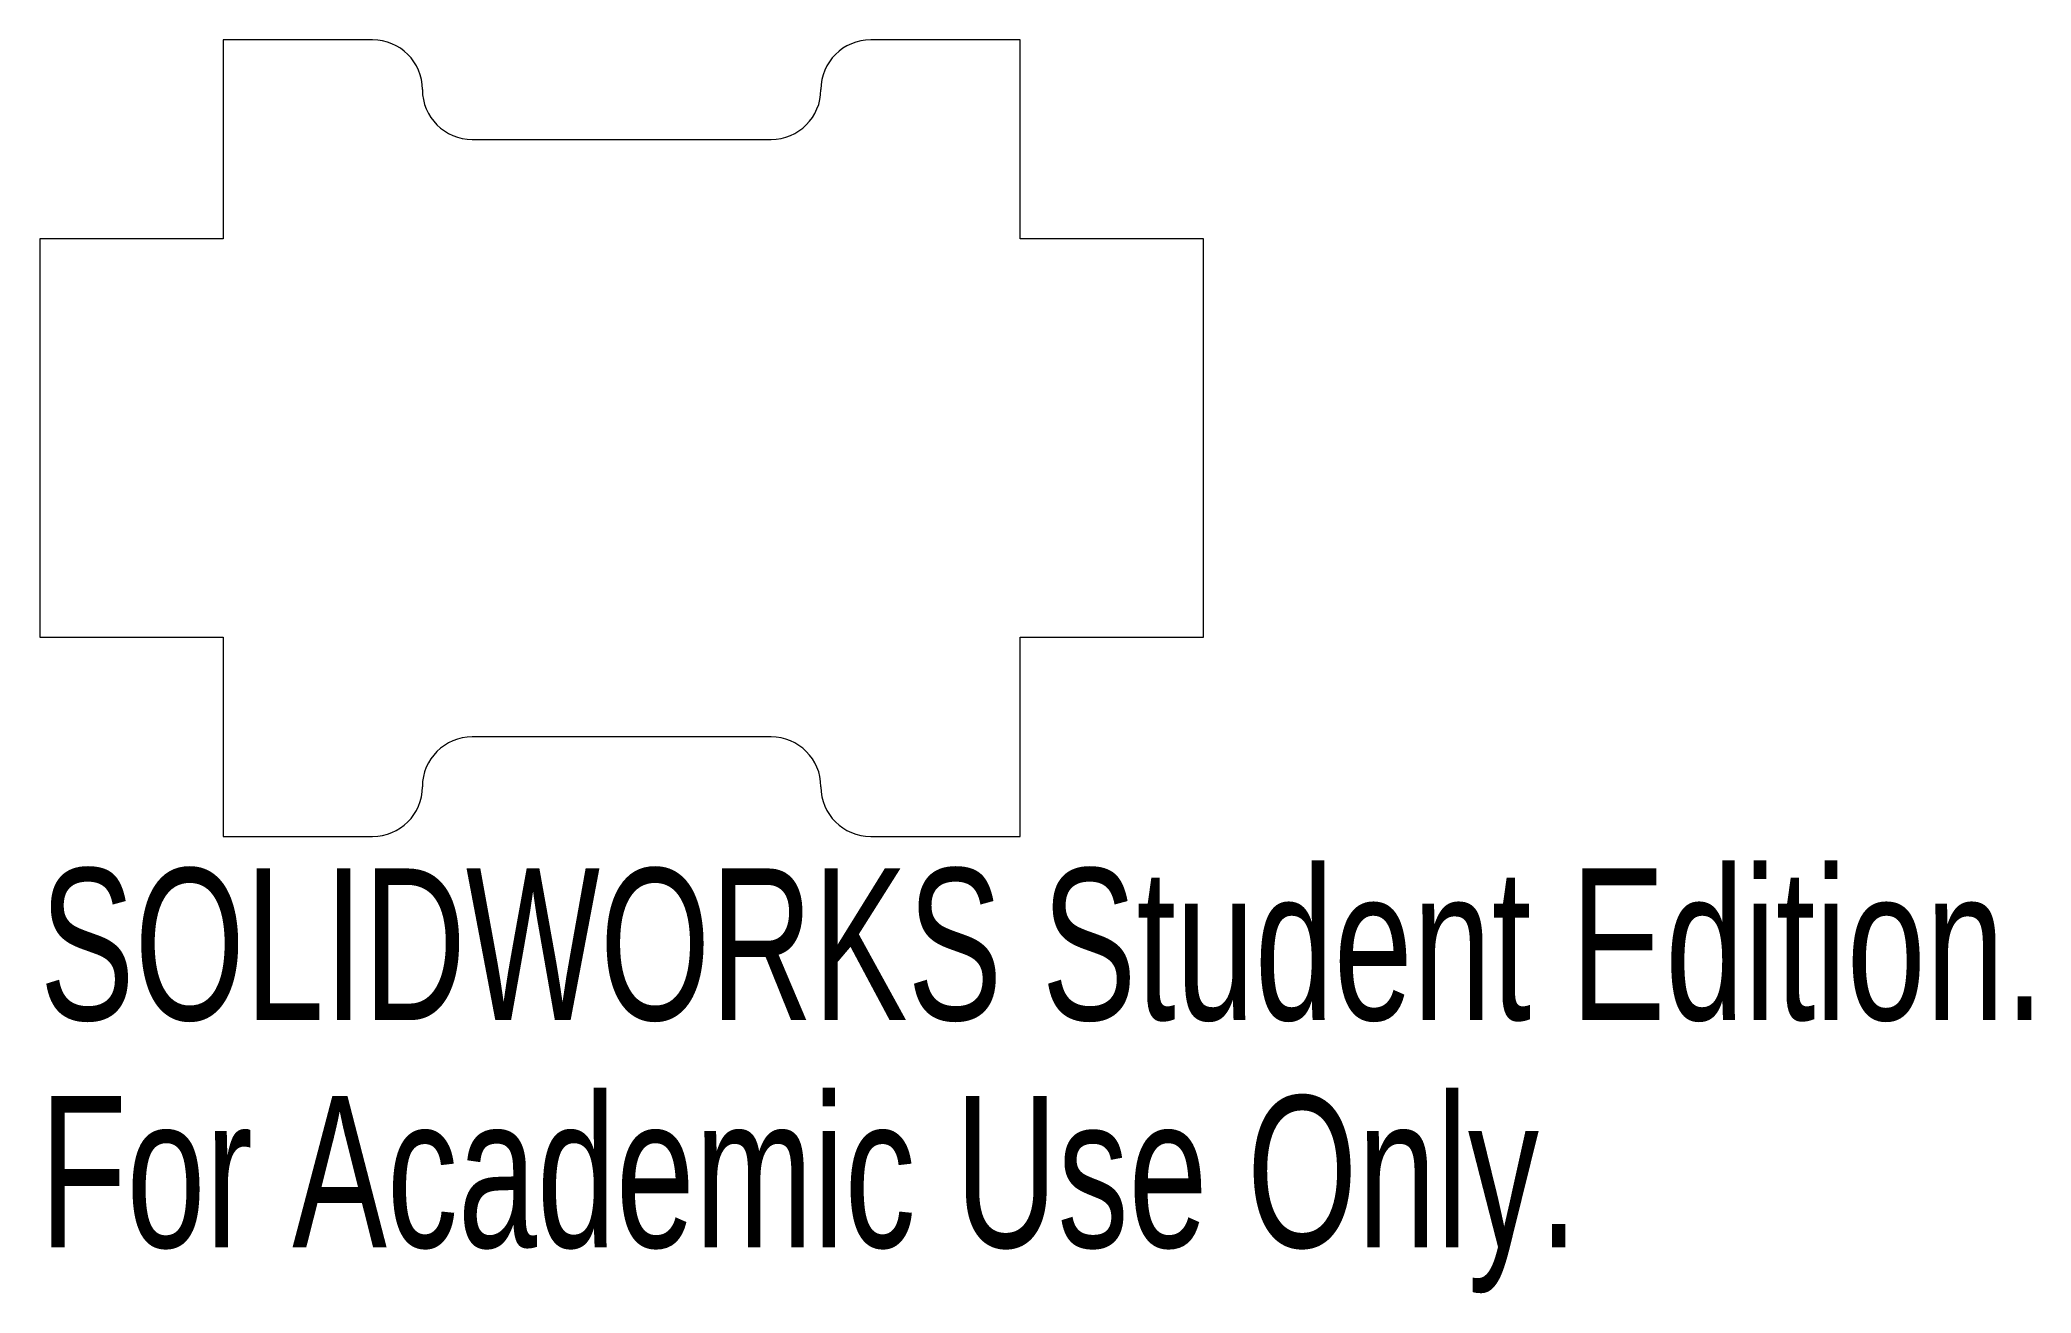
# Model space of a CAD drawing. Header units: inches. Extents: x -1.23 to 1.27, y -0.57 to 1.
import ezdxf

# ---------------------------------------------------------------- set-up
doc = ezdxf.new("R2010")
doc.units = ezdxf.units.IN
doc.header["$MEASUREMENT"] = 0
doc.styles.add('SLDTEXTSTYLE0', font='TXT', dxfattribs={"width": 0.7})

msp = doc.modelspace()

# ---------------------------------------------------------------- linework, layer by layer
at = {"color": 7, "linetype": 'Continuous', "lineweight": 15}
for p, q in [((-0.8125, 1), (-1, 1)), ((-1, 1), (-1, 0.75)), ((0, 1), (-0.1875, 1)), ((0, 0.75), (0, 1)), ((-0.6875, 0.875), (-0.3125, 0.875)), ((-1, 0.75), (-1.23, 0.75)), ((-1.23, 0.75), (-1.23, 0.25)), ((0.23, 0.75), (0, 0.75)), ((0.23, 0.25), (0.23, 0.75)), ((-1.23, 0.25), (-1, 0.25)), ((-1, 0.25), (-1, 0)), ((0, 0), (0, 0.25)), ((0, 0.25), (0.23, 0.25)), ((-0.3125, 0.125), (-0.6875, 0.125)), ((-1, 0), (-0.8125, 0)), ((-0.1875, 0), (0, 0))]:
    msp.add_line(p, q, dxfattribs=at)
for centre, start, end in [((-0.8125, 0.9375), 0, 90), ((-0.1875, 0.9375), 90, 180), ((-0.6875, 0.9375), 180, 270), ((-0.3125, 0.9375), 270, 0), ((-0.6875, 0.0625), 90, 180), ((-0.3125, 0.0625), 0, 90), ((-0.8125, 0.0625), 270, 0), ((-0.1875, 0.0625), 180, 270)]:
    msp.add_arc(centre, 0.0625, start, end, dxfattribs=at)

# ---------------------------------------------------------------- texts
at = {"color": 7, "linetype": 'Continuous', "char_height": 0.1903, "attachment_point": 1, "style": 'SLDTEXTSTYLE0'}
for s, insert in [('SOLIDWORKS Student Edition.', (-1.23, -0.0401)), ('For Academic Use Only.', (-1.23, -0.3256))]:
    msp.add_mtext(s, dxfattribs=dict(at, insert=insert))

doc.saveas('drawing.dxf')
